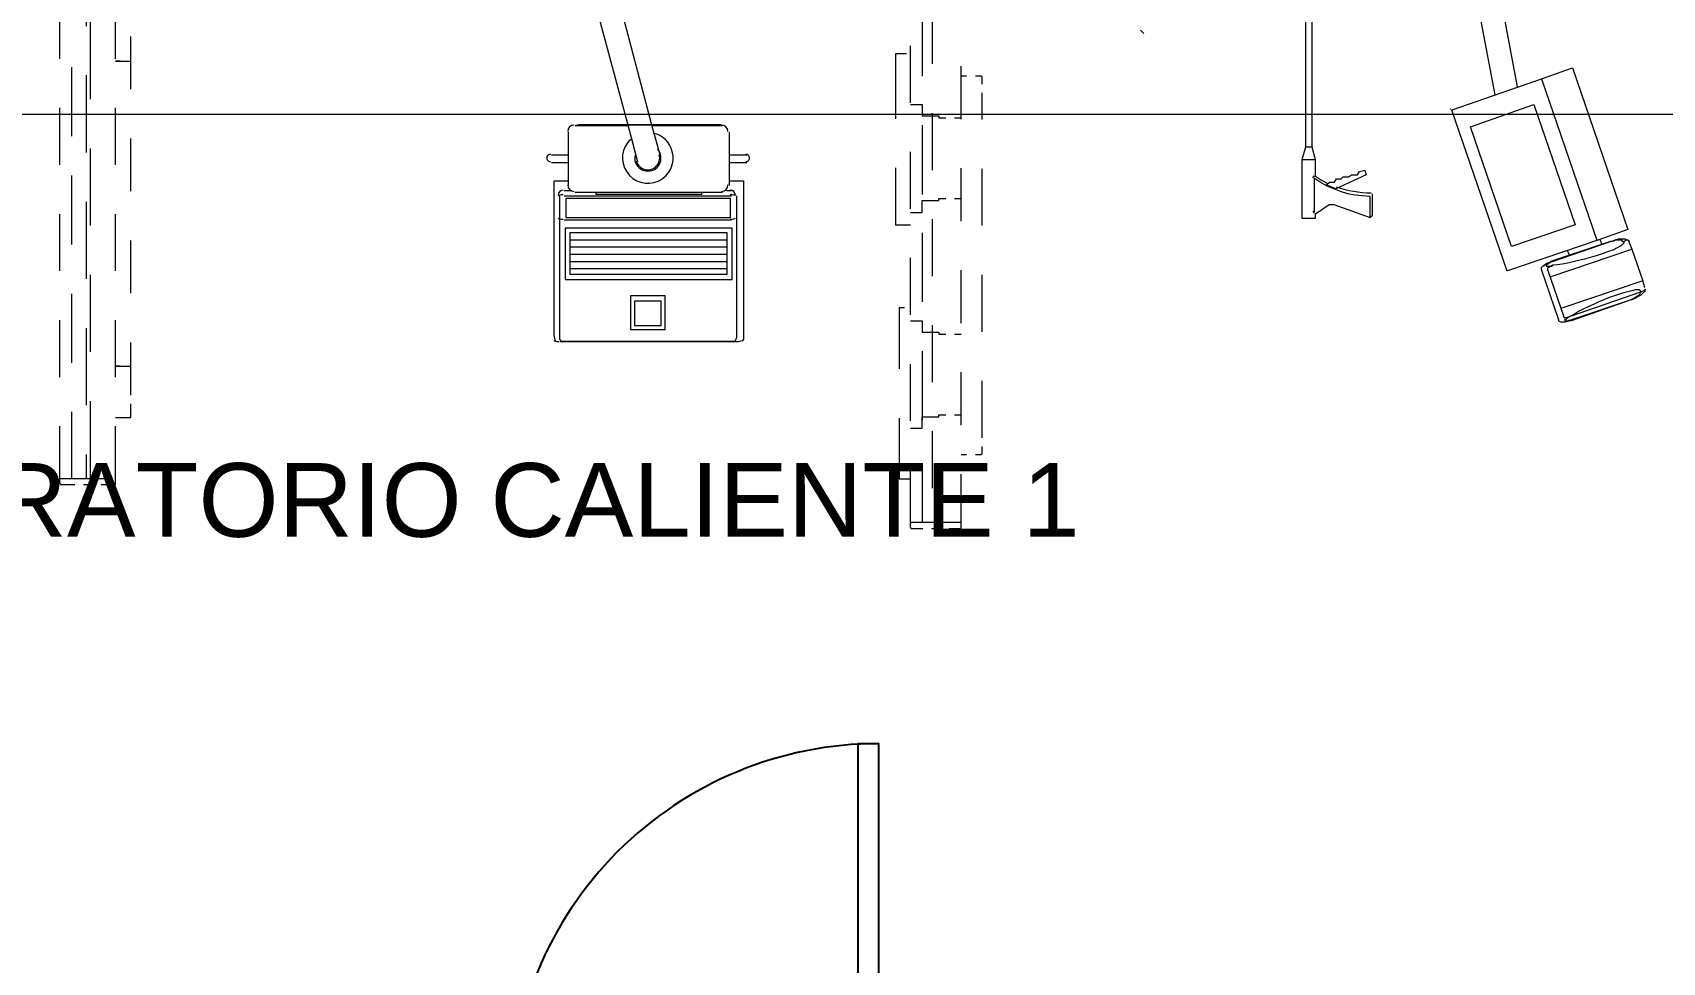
# Model space of a CAD drawing. Header units: metres. Extents: x -22 to 564, y 0 to 143.
# Drawn here: x 1.353 to 4.669, y 39.149 to 41.041 of the extents above; entities that cross this region are included whole.
import ezdxf
from ezdxf.xclip import XClip

# ---------------------------------------------------------------- set-up
doc = ezdxf.new("R2010")
doc.units = ezdxf.units.M
doc.header["$XCLIPFRAME"] = 2
doc.linetypes.add('EJES630', pattern=[6.3, 5.5, -0.4, 0, -0.4])
doc.linetypes.add('XREF RADIOFARMACIA$0$PDF_IMPORT', pattern=[1, 0.8, -0.2])
doc.layers.add('EJES', color=11, linetype='EJES630', lineweight=0)
for name, color, linetype in [('TEXTO', 7, 'Continuous'), ('XREF  PB CONJ$0$PARQUE', 251, 'Continuous'), ('XREF RADIOFARMACIA$0$Mobiliario Fijo', 40, 'Continuous'), ('XREF RADIOFARMACIA$0$PUERTAS', 253, 'Continuous')]:
    doc.layers.add(name, color=color, linetype=linetype)
doc.layers.get('Defpoints').off()
doc.styles.add('100 LOCALES 25', font='arial.ttf', dxfattribs={"height": 0.25})

# ---------------------------------------------------------------- blocks, each defined once
blk = doc.blocks.new('XREF  PB CONJ')
at = {"layer": 'XREF  PB CONJ$0$PARQUE', "true_color": 0x136734}
h = blk.add_hatch(dxfattribs=at)
h.set_pattern_fill('CROSS', color=116, scale=0.02, angle=90)
edge = h.paths.add_edge_path()
edge.add_line((3.5883, 104.6056), (1.6936, 104.3684))
edge.add_line((1.6936, 104.3684), (2.4784, 17.6083))
edge.add_line((2.4784, 17.6083), (97.731, 17.9336))
edge.add_arc((97.7247, 19.237), 1.3034, 270.2752, 363.1006)
edge.add_line((99.0262, 19.3075), (96.4762, 19.3078))
edge.add_line((96.4762, 19.3078), (96.602, 20.224))
edge.add_line((96.602, 20.224), (62.4128, 20.224))
edge.add_arc((58.6329, 24.6535), 5.8231, 229.52466, 310.47534, ccw=False)
edge.add_line((54.8531, 20.224), (26.2527, 20.2188))
edge.add_line((26.2527, 20.2188), (4.2837, 20.0304))
edge.add_line((4.2837, 20.0304), (4.055, 46.6913))
edge.add_line((4.055, 46.6913), (2.3881, 46.6912))
edge.add_line((2.3881, 46.6912), (2.3881, 54.8033))
edge.add_line((2.3881, 54.8033), (3.9854, 54.8034))
edge.add_line((3.9854, 54.8034), (3.7464, 82.6679))
edge.add_line((3.7464, 82.6679), (3.6185, 95.2556))
edge.add_line((3.6185, 95.2556), (3.5883, 104.6056))
blk = doc.blocks.new('XREF RADIOFARMACIA$0$EQUIPO 2')
at = {"lineweight": 5}
for p, q in [((2546.5926, 1755.6977), (2546.5912, 1755.6977)), ((2546.5912, 1755.6977), (2546.5912, 1755.6963)), ((2546.5912, 1755.6963), (2546.5912, 1755.6688)), ((2546.594, 1755.699), (2546.5926, 1755.699)), ((2546.5926, 1755.699), (2546.5926, 1755.6977)), ((2546.5912, 1755.6509), (2546.5912, 1755.633)), ((2546.5912, 1755.6151), (2546.5912, 1755.589)), ((2546.5912, 1755.589), (2546.5912, 1755.5876)), ((2546.5912, 1755.5876), (2546.5912, 1755.5862)), ((2546.5912, 1755.5862), (2546.5926, 1755.5862)), ((2546.5926, 1755.5862), (2546.594, 1755.5862)), ((2546.7274, 1755.5862), (2546.7274, 1755.5573)), ((2546.832, 1755.5766), (2546.832, 1755.5862)), ((2546.832, 1755.5862), (2546.832, 1755.5546)), ((2547.4524, 1755.5766), (2547.4524, 1755.5862)), ((2547.4524, 1755.5862), (2547.4524, 1755.5546)), ((2546.7274, 1755.5573), (2546.7274, 1755.556)), ((2546.7274, 1755.556), (2546.7274, 1755.5546)), ((2546.7274, 1755.5546), (2546.7288, 1755.5546)), ((2546.7288, 1755.5546), (2546.7302, 1755.5546)), ((2546.7302, 1755.5546), (2546.755, 1755.5546)), ((2546.8815, 1754.3206), (2546.8815, 1754.681)), ((2546.8829, 1754.6907), (2546.8939, 1754.6934)), ((2546.8843, 1754.6797), (2546.8829, 1754.6783)), ((2546.8829, 1754.6783), (2546.8829, 1754.6755)), ((2546.8829, 1754.6755), (2546.8829, 1754.3289)), ((2546.887, 1754.6824), (2546.8843, 1754.6797)), ((2546.8884, 1754.6824), (2546.887, 1754.6824)), ((2546.8898, 1754.6824), (2546.8884, 1754.6824)), ((2546.898, 1754.6824), (2546.8898, 1754.6824)), ((2546.8939, 1754.6934), (2547.2089, 1754.6934)), ((2547.1319, 1754.6824), (2546.898, 1754.6824)), ((2547.1126, 1754.6714), (2547.0081, 1754.6714)), ((2547.0081, 1754.6714), (2547.0081, 1754.3316)), ((2547.1126, 1754.3316), (2547.1126, 1754.6714)), ((2547.1291, 1754.333), (2547.1291, 1754.6728)), ((2547.1773, 1754.6824), (2547.1319, 1754.6824)), ((2547.1732, 1754.67), (2547.1346, 1754.67)), ((2547.1346, 1754.67), (2547.1346, 1754.3344)), ((2547.1732, 1754.3344), (2547.1732, 1754.67)), ((2547.1787, 1754.6824), (2547.1773, 1754.6824)), ((2547.1787, 1754.6728), (2547.1787, 1754.333)), ((2547.1883, 1754.6576), (2547.1883, 1754.6728)), ((2547.2089, 1754.6934), (2547.2089, 1754.6645)), ((2547.2461, 1754.6989), (2547.2461, 1754.6769)), ((2547.2461, 1754.6769), (2547.2461, 1754.6645)), ((2547.2612, 1754.6769), (2547.2612, 1754.6989)), ((2547.2612, 1754.6645), (2547.2612, 1754.6769)), ((2547.103, 1754.6618), (2547.0191, 1754.6618)), ((2547.0191, 1754.6618), (2547.0191, 1754.3412)), ((2547.0301, 1754.3412), (2547.0301, 1754.6618)), ((2547.0438, 1754.3412), (2547.0438, 1754.6618)), ((2547.059, 1754.3412), (2547.059, 1754.6618)), ((2547.0741, 1754.3412), (2547.0741, 1754.6618)), ((2547.0879, 1754.3412), (2547.0879, 1754.6618)), ((2547.103, 1754.3412), (2547.103, 1754.6618)), ((2547.1855, 1754.3509), (2547.1855, 1754.6508)), ((2547.1993, 1754.6645), (2547.308, 1754.6645)), ((2547.3217, 1754.6508), (2547.3217, 1754.5435)), ((2547.3217, 1754.648), (2547.3231, 1754.648)), ((2547.1814, 1754.6054), (2547.1814, 1754.6081)), ((2547.1814, 1754.6081), (2547.1855, 1754.6081)), ((2547.1814, 1754.3963), (2547.1814, 1754.6054)), ((2547.557, 1754.6067), (2547.3025, 1754.538)), ((2546.9751, 1754.538), (2546.9063, 1754.538)), ((2546.9063, 1754.538), (2546.9063, 1754.4678)), ((2546.9751, 1754.4678), (2546.9751, 1754.538)), ((2547.3025, 1754.538), (2547.2474, 1754.5242)), ((2547.3149, 1754.4926), (2547.5694, 1754.56)), ((2546.9145, 1754.5297), (2546.9145, 1754.4761)), ((2546.9627, 1754.5297), (2546.9145, 1754.5297)), ((2546.9641, 1754.5297), (2546.9627, 1754.5297)), ((2546.9641, 1754.4761), (2546.9641, 1754.5297)), ((2546.9145, 1754.4761), (2546.9627, 1754.4761)), ((2546.9627, 1754.4761), (2546.9641, 1754.4761)), ((2547.2598, 1754.4774), (2547.3149, 1754.4926)), ((2547.3217, 1754.4939), (2547.3217, 1754.3509)), ((2546.9063, 1754.4678), (2546.9751, 1754.4678)), ((2547.1814, 1754.3935), (2547.1814, 1754.3963)), ((2547.1855, 1754.3935), (2547.1814, 1754.3935)), ((2547.0191, 1754.3412), (2547.103, 1754.3412)), ((2547.1883, 1754.333), (2547.1883, 1754.3426)), ((2547.308, 1754.3371), (2547.1993, 1754.3371)), ((2547.2089, 1754.3371), (2547.2089, 1754.3082)), ((2547.2461, 1754.3371), (2547.2461, 1754.3247)), ((2547.2612, 1754.3247), (2547.2612, 1754.3371)), ((2546.8829, 1754.3289), (2546.8829, 1754.3275)), ((2546.8829, 1754.3275), (2546.8843, 1754.3247)), ((2546.887, 1754.3082), (2546.8829, 1754.311)), ((2546.8843, 1754.3247), (2546.887, 1754.3234)), ((2546.887, 1754.3234), (2546.8884, 1754.3234)), ((2546.8939, 1754.3082), (2546.887, 1754.3082)), ((2546.8884, 1754.3234), (2546.8898, 1754.322)), ((2546.8898, 1754.322), (2546.898, 1754.322)), ((2547.2089, 1754.3082), (2546.8939, 1754.3082)), ((2546.898, 1754.322), (2547.1319, 1754.322)), ((2547.0081, 1754.3316), (2547.1126, 1754.3316)), ((2547.1319, 1754.322), (2547.1773, 1754.322)), ((2547.1346, 1754.3344), (2547.1732, 1754.3344)), ((2547.1773, 1754.322), (2547.1787, 1754.322)), ((2547.2461, 1754.3247), (2547.2461, 1754.3013)), ((2547.2612, 1754.3013), (2547.2612, 1754.3247)), ((2546.5032, 1753.9684), (2546.5018, 1753.9671)), ((2546.5018, 1753.9671), (2546.5018, 1753.9657)), ((2546.5018, 1753.9657), (2546.5018, 1753.9437)), ((2546.5046, 1753.9684), (2546.5032, 1753.9684)), ((2546.7054, 1753.9684), (2546.7054, 1753.945)), ((2546.7054, 1753.945), (2546.7288, 1753.945)), ((2546.7288, 1753.945), (2546.7288, 1753.9107)), ((2546.9242, 1753.945), (2546.9008, 1753.945)), ((2546.9008, 1753.945), (2546.9008, 1753.9107)), ((2546.9242, 1753.9684), (2546.9242, 1753.945)), ((2547.1443, 1753.9684), (2547.1443, 1753.945)), ((2547.1443, 1753.945), (2547.169, 1753.945)), ((2547.169, 1753.945), (2547.169, 1753.9107)), ((2547.3644, 1753.945), (2547.341, 1753.945)), ((2547.341, 1753.945), (2547.341, 1753.9107)), ((2547.3644, 1753.9684), (2547.3644, 1753.945)), ((2546.5018, 1753.9258), (2546.5018, 1753.9079)), ((2546.7288, 1753.9107), (2546.7329, 1753.9107)), ((2546.7329, 1753.9107), (2546.7329, 1753.8969)), ((2546.9008, 1753.9107), (2546.8967, 1753.9107)), ((2546.8967, 1753.9107), (2546.8967, 1753.8969)), ((2547.169, 1753.9107), (2547.1732, 1753.9107)), ((2547.1732, 1753.9107), (2547.1732, 1753.8969)), ((2547.341, 1753.9107), (2547.3369, 1753.9107)), ((2547.3369, 1753.9107), (2547.3369, 1753.8969)), ((2546.5018, 1753.89), (2546.5018, 1753.868)), ((2546.7329, 1753.879), (2546.7329, 1753.8653)), ((2546.8967, 1753.879), (2546.8967, 1753.8653)), ((2547.1732, 1753.879), (2547.1732, 1753.8653)), ((2547.3369, 1753.879), (2547.3369, 1753.8653)), ((2546.5018, 1753.868), (2546.5018, 1753.8666)), ((2546.5018, 1753.8666), (2546.5032, 1753.8653)), ((2546.5032, 1753.8653), (2546.5046, 1753.8653)), ((2546.6518, 1753.8653), (2546.6518, 1753.8542)), ((2547.4222, 1753.8542), (2547.4222, 1753.8653)), ((2546.6518, 1753.8364), (2546.6518, 1753.8254)), ((2546.6518, 1753.8254), (2546.6518, 1753.824)), ((2546.6518, 1753.824), (2546.6532, 1753.824)), ((2546.6532, 1753.824), (2546.6532, 1753.8226)), ((2546.6532, 1753.8226), (2546.6545, 1753.8226)), ((2546.6545, 1753.8226), (2546.6683, 1753.8226)), ((2547.4057, 1753.8226), (2547.4194, 1753.8226)), ((2547.4194, 1753.8226), (2547.4208, 1753.8226)), ((2547.4208, 1753.8226), (2547.4208, 1753.824)), ((2547.4208, 1753.824), (2547.4222, 1753.824)), ((2547.4222, 1753.8254), (2547.4222, 1753.8364)), ((2547.4222, 1753.824), (2547.4222, 1753.8254)), ((2547.5157, 1753.5007), (2547.5088, 1753.4938)), ((2547.2516, 1753.1719), (2547.1333, 1753.1719)), ((2547.1333, 1753.1719), (2547.1333, 1753.1444)), ((2547.1333, 1753.1444), (2547.1415, 1753.1444)), ((2547.1415, 1753.1444), (2547.1608, 1753.1169)), ((2547.2144, 1753.1471), (2547.1456, 1753.1471)), ((2547.2062, 1753.1348), (2547.2144, 1753.1471)), ((2547.2186, 1753.1444), (2547.2103, 1753.132)), ((2547.2172, 1753.1444), (2547.2516, 1753.1444)), ((2547.2516, 1753.1444), (2547.2516, 1753.1719)), ((2547.2777, 1753.165), (2547.2516, 1753.1719)), ((2547.2516, 1753.1444), (2547.2777, 1753.1513)), ((2547.2777, 1753.1513), (2547.2777, 1753.165)), ((2547.1608, 1753.1169), (2547.1608, 1753.1073)), ((2547.1924, 1753.1031), (2547.2007, 1753.1224)), ((2547.1924, 1753.1073), (2547.1979, 1753.121)), ((2547.1979, 1753.121), (2547.2062, 1753.1348)), ((2547.2007, 1753.1224), (2547.2062, 1753.1155)), ((2547.2103, 1753.132), (2547.2034, 1753.1196)), ((2547.2062, 1753.1155), (2547.2062, 1753.1059)), ((2547.1608, 1753.1073), (2547.1346, 1753.033)), ((2547.18, 1753.0646), (2547.1828, 1753.0784)), ((2547.1828, 1753.0784), (2547.1869, 1753.0935)), ((2547.1869, 1753.0935), (2547.1924, 1753.1073)), ((2547.2213, 1753.0412), (2547.1924, 1753.1031)), ((2547.2062, 1753.1059), (2547.2131, 1753.1018)), ((2547.2131, 1753.1018), (2547.2131, 1753.0921)), ((2547.2131, 1753.0921), (2547.2172, 1753.088)), ((2547.2172, 1753.088), (2547.2172, 1753.077)), ((2547.2172, 1753.077), (2547.2213, 1753.0715)), ((2547.1773, 1753.033), (2547.1787, 1753.0495)), ((2547.1787, 1753.0495), (2547.18, 1753.0646)), ((2547.2213, 1753.0715), (2547.2213, 1753.0591)), ((2547.2213, 1753.0591), (2547.2282, 1753.055)), ((2547.2309, 1753.044), (2547.2213, 1753.0412)), ((2547.2282, 1753.055), (2547.2309, 1753.044)), ((2547.1374, 1753.0288), (2547.1346, 1753.033)), ((2547.1346, 1753.033), (2547.1401, 1753.033)), ((2547.1828, 1753.0288), (2547.1374, 1753.0288)), ((2547.1401, 1753.033), (2547.1773, 1753.033)), ((2547.3534, 1752.8679), (2547.026, 1752.7551)), ((2547.3534, 1752.8665), (2547.418, 1752.6808)), ((2547.0755, 1752.7455), (2547.319, 1752.8294)), ((2547.319, 1752.8294), (2547.3644, 1752.7001)), ((2547.5446, 1752.8101), (2547.3836, 1752.7798)), ((2547.0892, 1752.568), (2547.026, 1752.7537)), ((2547.1195, 1752.6161), (2547.0755, 1752.7455)), ((2547.4001, 1752.7331), (2547.5446, 1752.7606)), ((2546.9255, 1752.6492), (2547.0287, 1752.6849)), ((2547.0287, 1752.6849), (2547.0301, 1752.6849)), ((2547.0301, 1752.6849), (2547.0328, 1752.6849)), ((2547.0328, 1752.6849), (2547.0342, 1752.6835)), ((2547.0342, 1752.6835), (2547.0356, 1752.6822)), ((2547.0356, 1752.6822), (2547.037, 1752.6794)), ((2547.037, 1752.6794), (2547.0397, 1752.6767)), ((2547.4167, 1752.6849), (2547.0879, 1752.5721)), ((2547.3644, 1752.7001), (2547.1195, 1752.6161)), ((2547.418, 1752.6808), (2547.4373, 1752.6258)), ((2546.9214, 1752.645), (2546.9228, 1752.6478)), ((2546.9214, 1752.6423), (2546.9214, 1752.645)), ((2546.9228, 1752.6478), (2546.9242, 1752.6492)), ((2546.9242, 1752.6492), (2546.9255, 1752.6492)), ((2547.0287, 1752.6725), (2546.9324, 1752.6395)), ((2547.0053, 1752.4786), (2546.9489, 1752.645)), ((2547.0136, 1752.667), (2547.07, 1752.5006)), ((2547.0301, 1752.6725), (2547.0287, 1752.6725)), ((2547.0315, 1752.6725), (2547.0301, 1752.6725)), ((2547.0328, 1752.6712), (2547.0315, 1752.6725)), ((2547.0328, 1752.6698), (2547.0328, 1752.6712)), ((2547.037, 1752.6615), (2547.0328, 1752.6698)), ((2547.037, 1752.6753), (2547.0356, 1752.6753)), ((2547.0356, 1752.6753), (2547.0356, 1752.6739)), ((2547.0356, 1752.6739), (2547.0356, 1752.6725)), ((2547.0356, 1752.6725), (2547.0356, 1752.6698)), ((2547.0356, 1752.6698), (2547.0356, 1752.667)), ((2547.0356, 1752.667), (2547.0356, 1752.6643)), ((2547.0356, 1752.6643), (2547.037, 1752.6615)), ((2547.0383, 1752.6739), (2547.037, 1752.6753)), ((2547.0383, 1752.6519), (2547.037, 1752.6615)), ((2547.0397, 1752.6725), (2547.0383, 1752.6739)), ((2547.0397, 1752.6423), (2547.0383, 1752.6519)), ((2547.0397, 1752.6767), (2547.0411, 1752.6739)), ((2547.0411, 1752.6712), (2547.0397, 1752.6725)), ((2547.0411, 1752.6739), (2547.0438, 1752.6657)), ((2547.0411, 1752.6684), (2547.0411, 1752.6712)), ((2547.0425, 1752.667), (2547.0411, 1752.6684)), ((2547.0438, 1752.6629), (2547.0425, 1752.667)), ((2547.0438, 1752.6657), (2547.0452, 1752.6657)), ((2547.0851, 1752.5446), (2547.0438, 1752.6629)), ((2547.0452, 1752.6657), (2547.0865, 1752.5432)), ((2546.9214, 1752.6395), (2546.9214, 1752.6423)), ((2546.9214, 1752.6368), (2546.9214, 1752.6395)), ((2546.9228, 1752.6326), (2546.9214, 1752.6368)), ((2546.9242, 1752.6244), (2546.9228, 1752.6326)), ((2546.9255, 1752.6368), (2546.9242, 1752.6354)), ((2546.9242, 1752.6354), (2546.9242, 1752.6326)), ((2546.9242, 1752.6326), (2546.9242, 1752.6313)), ((2546.9242, 1752.6313), (2546.9255, 1752.6285)), ((2546.9668, 1752.502), (2546.9242, 1752.6244)), ((2546.9269, 1752.6368), (2546.9255, 1752.6381)), ((2546.9255, 1752.6381), (2546.9255, 1752.6368)), ((2546.9255, 1752.6285), (2546.9255, 1752.6258)), ((2546.9255, 1752.6258), (2546.9269, 1752.623)), ((2546.9269, 1752.6354), (2546.9269, 1752.6368)), ((2546.9297, 1752.6326), (2546.9269, 1752.6354)), ((2546.9269, 1752.623), (2546.9668, 1752.5033)), ((2546.9297, 1752.6313), (2546.9297, 1752.6326)), ((2546.931, 1752.6313), (2546.9297, 1752.6313)), ((2546.9324, 1752.6395), (2546.931, 1752.6395)), ((2546.931, 1752.6395), (2546.931, 1752.6381)), ((2546.931, 1752.6381), (2546.931, 1752.6354)), ((2546.931, 1752.6354), (2546.931, 1752.634)), ((2546.931, 1752.634), (2546.9338, 1752.6258)), ((2546.9324, 1752.6285), (2546.931, 1752.6313)), ((2546.9338, 1752.6258), (2546.9324, 1752.6285)), ((2546.9338, 1752.6258), (2546.9833, 1752.4827)), ((2546.9379, 1752.6175), (2546.9338, 1752.6258)), ((2546.9434, 1752.6093), (2546.9379, 1752.6175)), ((2547.0411, 1752.6313), (2547.0397, 1752.6423)), ((2547.0438, 1752.6203), (2547.0411, 1752.6313)), ((2547.0466, 1752.6093), (2547.0438, 1752.6203)), ((2547.0617, 1752.6299), (2547.0576, 1752.6285)), ((2547.0645, 1752.6313), (2547.0617, 1752.6299)), ((2547.0672, 1752.6326), (2547.0645, 1752.6313)), ((2547.4387, 1752.6216), (2547.1099, 1752.5088)), ((2547.4373, 1752.6258), (2547.4387, 1752.6216)), ((2546.9476, 1752.5996), (2546.9434, 1752.6093)), ((2546.9531, 1752.5886), (2546.9476, 1752.5996)), ((2546.9572, 1752.579), (2546.9531, 1752.5886)), ((2546.9627, 1752.568), (2546.9572, 1752.579)), ((2547.0494, 1752.5969), (2547.0466, 1752.6093)), ((2547.0562, 1752.5735), (2547.0494, 1752.5969)), ((2546.9723, 1752.5446), (2546.9627, 1752.568)), ((2547.0604, 1752.5611), (2547.0562, 1752.5735)), ((2547.0645, 1752.5501), (2547.0604, 1752.5611)), ((2547.0686, 1752.5377), (2547.0645, 1752.5501)), ((2547.0851, 1752.5639), (2547.0796, 1752.5625)), ((2547.0879, 1752.5652), (2547.0851, 1752.5639)), ((2547.0906, 1752.5666), (2547.0879, 1752.5652)), ((2547.1099, 1752.5088), (2547.0892, 1752.568)), ((2546.9764, 1752.5322), (2546.9723, 1752.5446)), ((2546.9806, 1752.5198), (2546.9764, 1752.5322)), ((2546.9833, 1752.5088), (2546.9806, 1752.5198)), ((2547.0714, 1752.5336), (2547.0686, 1752.5377)), ((2547.0741, 1752.5281), (2547.0714, 1752.5336)), ((2547.0755, 1752.5253), (2547.0741, 1752.5281)), ((2547.0782, 1752.5212), (2547.0755, 1752.5253)), ((2547.0796, 1752.5198), (2547.0782, 1752.5212)), ((2547.081, 1752.5185), (2547.0796, 1752.5198)), ((2547.0824, 1752.5171), (2547.081, 1752.5185)), ((2547.0837, 1752.5171), (2547.0824, 1752.5171)), ((2547.0851, 1752.5171), (2547.0837, 1752.5171)), ((2547.0865, 1752.5377), (2547.0851, 1752.5446)), ((2547.0851, 1752.5185), (2547.0865, 1752.5198)), ((2547.0879, 1752.5116), (2547.0851, 1752.5185)), ((2547.0851, 1752.5185), (2547.0851, 1752.5171)), ((2547.0865, 1752.5432), (2547.0865, 1752.5418)), ((2547.0865, 1752.5418), (2547.0892, 1752.535)), ((2547.0879, 1752.5336), (2547.0865, 1752.5377)), ((2547.0865, 1752.5198), (2547.0879, 1752.5212)), ((2547.0879, 1752.5295), (2547.0879, 1752.5336)), ((2547.0879, 1752.5253), (2547.0879, 1752.5295)), ((2547.0879, 1752.5226), (2547.0879, 1752.5253)), ((2547.0879, 1752.5212), (2547.0879, 1752.5226)), ((2547.0892, 1752.535), (2547.0906, 1752.5281)), ((2547.0906, 1752.5143), (2547.0892, 1752.5116)), ((2547.0906, 1752.5281), (2547.0906, 1752.5226)), ((2547.0906, 1752.5226), (2547.0906, 1752.5185)), ((2547.0906, 1752.5185), (2547.0906, 1752.5143)), ((2546.9668, 1752.5033), (2546.9696, 1752.4978)), ((2546.9668, 1752.5006), (2546.9668, 1752.502)), ((2546.9696, 1752.4937), (2546.9668, 1752.5006)), ((2546.9696, 1752.4978), (2546.9723, 1752.4937)), ((2546.9737, 1752.4882), (2546.9696, 1752.4937)), ((2546.9723, 1752.4937), (2546.9751, 1752.4896)), ((2546.9764, 1752.4827), (2546.9737, 1752.4882)), ((2546.9751, 1752.4896), (2546.9764, 1752.4868)), ((2546.9764, 1752.4868), (2546.9778, 1752.4854)), ((2546.9792, 1752.4799), (2546.9764, 1752.4827)), ((2546.9778, 1752.4854), (2546.9806, 1752.4841)), ((2546.9819, 1752.4772), (2546.9792, 1752.4799)), ((2546.9806, 1752.4841), (2546.9819, 1752.4827)), ((2546.9819, 1752.4827), (2546.9833, 1752.4827)), ((2546.9847, 1752.5033), (2546.9833, 1752.5088)), ((2546.9833, 1752.4827), (2546.9861, 1752.4758)), ((2546.9833, 1752.4827), (2546.9847, 1752.4827)), ((2546.9861, 1752.4978), (2546.9847, 1752.5033)), ((2546.9847, 1752.4827), (2546.9861, 1752.4841)), ((2546.9874, 1752.4937), (2546.9861, 1752.4978)), ((2546.9861, 1752.4841), (2546.9874, 1752.4854)), ((2546.9874, 1752.4909), (2546.9874, 1752.4937)), ((2546.9874, 1752.4882), (2546.9874, 1752.4909)), ((2546.9874, 1752.4854), (2546.9874, 1752.4882)), ((2546.9916, 1752.4744), (2547.0053, 1752.4786)), ((2547.07, 1752.5006), (2547.0053, 1752.4786)), ((2547.0837, 1752.5061), (2547.07, 1752.5006)), ((2547.0851, 1752.5061), (2547.0837, 1752.5061)), ((2547.0865, 1752.5061), (2547.0879, 1752.5088)), ((2547.0892, 1752.5088), (2547.0865, 1752.5075)), ((2547.0879, 1752.5102), (2547.0879, 1752.5116)), ((2547.0879, 1752.5088), (2547.0879, 1752.5102)), ((2547.0892, 1752.5116), (2547.0892, 1752.5088)), ((2546.9833, 1752.4744), (2546.9819, 1752.4772)), ((2546.9861, 1752.4744), (2546.9833, 1752.4744)), ((2546.9861, 1752.4758), (2546.9861, 1752.4744)), ((2546.9861, 1752.4744), (2546.9874, 1752.4744)), ((2546.9888, 1752.4731), (2546.9861, 1752.4744)), ((2546.9874, 1752.4744), (2546.9888, 1752.4731))]:
    blk.add_line(p, q, dxfattribs=at)
at = {"linetype": 'XREF RADIOFARMACIA$0$PDF_IMPORT', "lineweight": 5, "ltscale": 0.144735}
for p, q in [((2546.594, 1755.699), (2547.7207, 1755.699)), ((2546.594, 1755.5862), (2547.7166, 1755.5862)), ((2546.5046, 1753.9684), (2547.5982, 1753.9684)), ((2547.5625, 1753.9244), (2546.5142, 1753.9244)), ((2546.6862, 1753.8226), (2547.3878, 1753.8226))]:
    blk.add_line(p, q, dxfattribs=at)
at = {"linetype": 'XREF RADIOFARMACIA$0$PDF_IMPORT', "lineweight": 5, "ltscale": 0.134396}
for p, q in [((2546.6036, 1755.699), (2546.6036, 1755.5862)), ((2546.7728, 1755.5546), (2547.5102, 1755.5546)), ((2546.5046, 1753.8653), (2547.5996, 1753.8653))]:
    blk.add_line(p, q, dxfattribs=at)
at = {"linetype": 'XREF RADIOFARMACIA$0$PDF_IMPORT', "lineweight": 5, "ltscale": 0.175749}
for p, q in [((2547.2199, 1755.6756), (2546.6036, 1755.6756)), ((2547.6808, 1755.6756), (2547.2199, 1755.6756)), ((2547.103, 1753.945), (2546.5142, 1753.945)), ((2547.5625, 1753.945), (2547.103, 1753.945))]:
    blk.add_line(p, q, dxfattribs=at)
at = {"linetype": 'XREF RADIOFARMACIA$0$PDF_IMPORT', "lineweight": 5, "ltscale": 0.196425}
for p, q in [((2547.6808, 1755.6454), (2546.6036, 1755.6454)), ((2546.6036, 1755.6371), (2547.6808, 1755.6371))]:
    blk.add_line(p, q, dxfattribs=at)
at = {"linetype": 'XREF RADIOFARMACIA$0$PDF_IMPORT', "lineweight": 5, "ltscale": 1.033818}
for p, q in [((2547.3231, 1754.3536), (2547.3231, 1754.6453)), ((2547.3231, 1754.6453), (2547.3231, 1754.3536))]:
    blk.add_line(p, q, dxfattribs=at)
at = {"linetype": 'XREF RADIOFARMACIA$0$PDF_IMPORT', "lineweight": 5, "ltscale": 0.155073}
for p, q in [((2546.9503, 1753.9918), (2546.6023, 1753.9918)), ((2546.6023, 1753.9918), (2546.6023, 1753.9684)), ((2546.9503, 1753.9808), (2546.9503, 1753.9918))]:
    blk.add_line(p, q, dxfattribs=at)
at = {"linetype": 'XREF RADIOFARMACIA$0$PDF_IMPORT', "lineweight": 5, "ltscale": 0.165411}
for p, q in [((2547.4676, 1753.9987), (2547.1195, 1753.9987)), ((2547.1195, 1753.9987), (2547.1195, 1753.9684)), ((2547.4676, 1753.9767), (2547.4676, 1753.9987))]:
    blk.add_line(p, q, dxfattribs=at)
at = {"linetype": 'XREF RADIOFARMACIA$0$PDF_IMPORT', "lineweight": 5, "ltscale": 0.186087}
blk.add_line((2546.5142, 1753.9684), (2546.5142, 1753.8653), dxfattribs=at)
at = {"linetype": 'XREF RADIOFARMACIA$0$PDF_IMPORT', "lineweight": 5, "ltscale": 2.036621}
for p, q in [((2548.0522, 1753.165), (2547.2777, 1753.165)), ((2547.2777, 1753.1513), (2548.0522, 1753.1513))]:
    blk.add_line(p, q, dxfattribs=at)
at = {"lineweight": 5}
for centre, radius, start, end in [((2547.2555, 1754.701), 0.00757, 0, 180.0001), ((2547.1799, 1754.6749), 0.0103, 0, 90), ((2547.2005, 1754.6529), 0.0131, 90, 180), ((2547.3092, 1754.6529), 0.013, 88.5208, 90.0012), ((2547.3092, 1754.6529), 0.0131, 0, 88.5223), ((2547.2555, 1754.5029), 0.0516, 42.6709, 285.0018), ((2547.2555, 1754.5029), 0.0268, 76.4264, 285.0018), ((2547.2555, 1754.5029), 0.0241, 105.0018, 285.0018), ((2547.2555, 1754.5029), 0.0268, 285.0018, 313.5771), ((2547.2555, 1754.5029), 0.0516, 285.0018, 347.3273), ((2547.2005, 1754.353), 0.0131, 180, 270), ((2547.3092, 1754.353), 0.013, 269.9988, 271.4792), ((2547.3092, 1754.353), 0.0131, 271.4777, 360), ((2547.1799, 1754.3351), 0.0103, 270, 360), ((2547.2555, 1754.3035), 0.00757, 179.9999, 270.0001), ((2547.2555, 1754.3035), 0.00757, 269.9999, 359.9999), ((2547.2211, 1753.1547), 0.00757, 219.2761, 255.5805), ((2547.3959, 1753.0323), 0.2112, 160.5762, 180.3735), ((2547.0823, 1752.5259), 0.00738, 309.5553, 310.1018), ((2546.9845, 1752.4929), 0.0075, 267.905, 268.4424), ((2547.0816, 1752.5134), 0.00809, 295.908, 324.9559), ((2546.988, 1752.4806), 0.00718, 300.2727, 321.8002)]:
    blk.add_arc(centre, radius, start, end, dxfattribs=at)
for points in [[(2546.8841, 1754.6935), (2546.8829, 1754.6935), (2546.882, 1754.6889), (2546.882, 1754.6832)], [(2547.1331, 1754.6852), (2547.132, 1754.6852), (2547.131, 1754.6806), (2547.131, 1754.6749)], [(2547.1806, 1754.6749), (2547.1806, 1754.6806), (2547.1796, 1754.6852), (2547.1785, 1754.6852)], [(2546.882, 1754.3227), (2546.882, 1754.317), (2546.8829, 1754.3124), (2546.8841, 1754.3124)], [(2547.131, 1754.3351), (2547.131, 1754.3294), (2547.132, 1754.3248), (2547.1331, 1754.3248)], [(2547.1785, 1754.3248), (2547.1796, 1754.3248), (2547.1806, 1754.3294), (2547.1806, 1754.3351)], [(2547.1428, 1753.1464), (2547.1447, 1753.147), (2547.1462, 1753.148), (2547.1472, 1753.1493)], [(2547.3552, 1752.8692), (2547.3551, 1752.8694), (2547.3548, 1752.8695), (2547.3544, 1752.8695)], [(2547.027, 1752.7557), (2547.0267, 1752.7555), (2547.0265, 1752.7553), (2547.0266, 1752.7551)]]:
    blk.add_open_spline(points, degree=3, dxfattribs=at)
blk = doc.blocks.new('XREF RADIOFARMACIA')
at = {"layer": 'XREF RADIOFARMACIA$0$PUERTAS'}
blk.add_lwpolyline([(6.4198, 16.566), (5.6692, 16.566), (5.6692, 16.6077), (6.4198, 16.6077), (6.4198, 16.566, 0.414214), (5.6692, 17.3167)], format="xyb", dxfattribs=at)
at = {"layer": 'XREF RADIOFARMACIA$0$Mobiliario Fijo', "lineweight": 5}
blk.add_blockref('XREF RADIOFARMACIA$0$EQUIPO 2', (-2539.6441, -1737.4675), dxfattribs=at)

msp = doc.modelspace()

# ---------------------------------------------------------------- block references
ref = msp.add_blockref('XREF  PB CONJ', (67.8976, 28.71, 0), dxfattribs=dict(rotation=89.50849308405942))
XClip(ref).set_block_clipping_path([(-2.936402334, 82.9334608569), (21.1250270707, 82.9334608569), (21.1250270707, 49.0397586863), (26.6296707885, 49.0397586863), (26.6284018429, 17.4712422498), (-2.8531787476, 17.4341989701)])

# ---------------------------------------------------------------- next in the draw order: linework, layer by layer
at = {"layer": 'EJES'}
msp.add_line((-5.7215, 40.8751), (52.7417, 40.8751), dxfattribs=at)

# ---------------------------------------------------------------- next in the draw order: block references
at = {"layer": 'Defpoints', "rotation": 90}
msp.add_blockref('XREF RADIOFARMACIA', (19.6403, 33.1746, 0), dxfattribs=at)

# ---------------------------------------------------------------- next in the draw order: texts
at = {"layer": 'TEXTO', "color": 0, "insert": (2.0982, 40.1651, 0), "char_height": 0.15, "width": 3.081212, "attachment_point": 2, "style": '100 LOCALES 25'}
msp.add_mtext('\\pxqc;LABORATORIO CALIENTE 1', dxfattribs=at)

doc.saveas('drawing.dxf')
